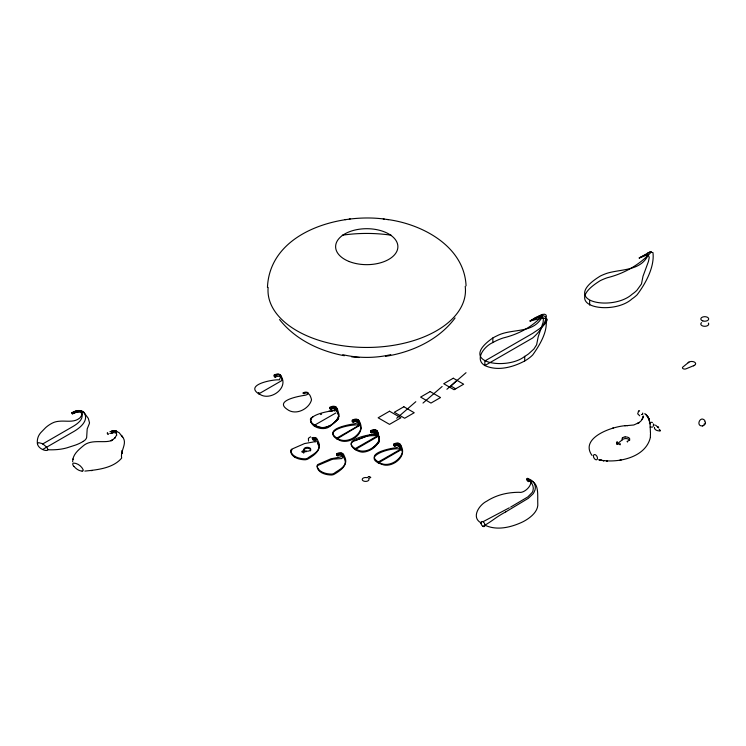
<?xml version="1.0" encoding="UTF-8"?>
<svg xmlns="http://www.w3.org/2000/svg" width="746" height="746" viewBox="0 0 746 746"><rect width="100%" height="100%" fill="white"/><g stroke="black" fill="none" stroke-linecap="round" stroke-linejoin="round"><path stroke-width="1.12" d="M334.646 408.482L334.861 409.545A3.404 1.595 4 0 1 334.422 410.067L333.816 410.393A6.416 2.564 -0.9 0 1 330.916 411.102C323.745 411.867 301.002 417.48 314.989 425.388C322.748 431.225 336.623 424.511 338.609 415.55A6.416 1.986 64.2 0 0 337.789 412.697L337.406 411.792A3.432 0.718 65.7 0 0 336.754 410.514L334.562 408.183M369.643 434.694L370.921 434.638A6.546 2.62 -0.9 0 0 374.483 433.874A4.028 1.884 4 0 0 375.042 433.566A3.432 1.604 4 0 0 375.546 432.913L374.921 431.486L375.518 433.016A3.404 1.595 4 0 1 375.079 433.538L374.464 433.864A6.416 2.564 -0.9 0 1 371.564 434.573C364.757 435.44 341.509 440.578 355.637 448.859C364.197 454.985 376.441 447.544 379.322 439.487A6.546 2.033 64.2 0 0 378.446 436.168L378.063 435.263M338.721 416.939L338.675 416.016A6.546 2.033 64.2 0 0 337.798 412.697A4.028 0.839 65.7 0 0 337.434 411.857L338.824 414.189L338.759 416.548M650.353 437.156L650.447 433.958M379.369 440.448L379.266 439.012A6.416 1.986 64.2 0 0 378.446 436.158A4.028 0.839 65.7 0 0 378.091 435.328A3.432 0.718 65.7 0 0 377.411 433.986L376.115 432.176A9.586 5.53 -60 0 0 371.778 432.866L370.585 432.176L370.585 430.796A11.274 6.509 -60 0 1 375.676 429.985L376.711 431.188A7.581 4.644 -9.4 0 1 377.084 432.521L375.844 435.561L367.871 435.832L356.42 440.047M650.353 437.473C645.635 457.923 617.184 463.518 599.495 459.937L600.213 460.058L598.525 459.797M650.465 433.212L650.027 423.336L648.022 417.098C650.055 421.136 646.847 414.002 644.656 413.76M338.759 416.38L337.751 419.569L330.114 426.115M355.189 440.588C344.624 444.038 357.828 453.083 363.731 452.067C370.109 451.507 377.821 446.061 379.416 439.851M379.406 440.019L378.287 433.221A7.581 2.033 80.6 0 0 377.607 431.71L376.879 430.675A11.274 6.509 -60 0 0 371.778 431.486L370.585 430.796M73.005 413.564L72.203 413.75L71.933 412.529L73.005 413.564L78.19 411.307L81.846 411.419A14.398 7.124 71.7 0 1 84.736 413.526L88.308 418.375L89.492 422.702A3.562 2.76 89.7 0 1 89.231 423.896L87.189 428.931L86.667 437.398A12.095 7.087 1 0 1 84.82 440.271L83.291 441.38M72.632 461.727L72.959 458.976L72.866 459.452C73.854 453.643 78.75 449.633 83.02 446.061C90.975 438.62 104.505 443.59 111.639 440.466L110.986 440.765L112.459 439.981L112.049 440.243M37.421 443.693L38.596 442.63L41.711 443.46A16.114 9.306 60 0 1 43.622 444.56C55.381 453.894 38.559 451.116 37.421 443.693A42.261 24.394 0 0 1 37.813 438.023A32.563 18.799 0 0 1 40.788 432.643L45.609 427.682A39.855 23.163 0.5 0 1 51.94 423.28L53.861 422.395A12.095 6.845 -0.7 0 1 58.794 421.303C65.611 420.418 73.686 422.973 79.458 418.245A3.562 0.914 -40.7 0 0 80.326 417.406L82.163 414.459L82.125 412.025A14.398 5.464 -15.4 0 0 80.363 410.561L76.922 410.58L71.812 412.874M116.656 435.198L116.357 433.006M643.201 416.8C643.015 418.469 643.108 415.158 643.565 416.79L643.127 416.054M704.895 420.623C700.28 414.869 695.3 426.6 702.639 425.929M116.684 434.983L114.725 438.107L115.108 437.697M107.154 433.034L107.928 434.368M627.722 425.612L626.836 425.63L633.792 424.987L638.968 422.656L637.392 423.625C641.271 421.136 641.448 420.837 643.108 417.219M108.282 434.153L107.527 432.839M642.903 417.816L642.064 419.476L642.399 418.907M642.642 414.105L642.763 413.032M314.775 438.984L315.269 440.69A3.432 1.604 4 0 1 314.756 441.343A4.028 1.884 4 0 1 314.187 441.641A6.416 2.564 -0.9 0 1 311.278 442.35L304.545 443.572L291.555 449.251A5.828 3.366 0 0 0 290.716 450.575C291.574 456.757 299.659 458.846 305.067 458.865A5.828 3.366 0 0 0 307.361 458.38C311.203 455.209 318.766 452.449 318.98 446.789A6.416 1.986 64.2 0 0 318.16 443.935A4.028 0.839 65.7 0 0 317.805 443.105A3.432 0.718 65.7 0 0 317.125 441.763L314.635 439.263A9.586 5.53 -60 0 0 312.9 439.058M315.157 438.228L315.399 437.762L316.593 438.452L317.33 439.487A7.581 2.033 80.6 0 1 318.01 440.998C322.897 449.624 313.861 455.638 307.361 459.294A5.828 3.366 0 0 1 305.067 459.778C299.659 459.769 291.574 457.68 290.716 451.489A5.828 3.366 0 0 1 291.164 450.584M334.6 407.353L335.029 406.514L336.959 408.239A7.581 2.033 80.6 0 1 337.64 409.75L338.824 414.189L337.462 413.405M335.458 408.705L336.222 407.204A11.274 6.509 -60 0 0 331.131 408.015L329.937 407.325L329.937 408.705L331.131 409.395A9.586 5.53 -60 0 1 335.458 408.705L336.856 410.701M375.247 430.824L375.676 429.985M376.879 430.675L376.115 432.176L377.513 434.172M653.757 425.668L653.906 424.558M705.25 423.709L705.306 423.597A1.278 0.55 -88.9 0 0 705.464 423.252L705.427 422.199M312.994 416.874C308.163 418.245 310.923 423.523 314.197 424.931L314.588 426.078L314.989 425.388C319.232 427.318 324.762 429.081 328.939 426.078M310.774 419.327C309.693 427.383 324.463 431.524 330.021 426.18M84.867 471.08C97.409 469.859 113.178 468.236 121.654 458.091C120.059 450.565 128.153 443.171 122.223 436.541L122.736 437.315L119.146 432.699L115.453 430.946L116.758 431.384L116.18 431.179M338.078 419.177L338.647 418.245A3.021 1.744 0 0 0 338.712 417.956M378.726 442.648L379.294 441.716A3.021 1.744 0 0 0 379.369 441.427M455.079 317.983C438.713 339.952 412.072 352.14 385.533 356.346M638.613 411.242L637.662 413.788L639.751 415.82M649.374 423.103L650.764 422.264L652.433 422.441M337.742 419.588L331.215 425.267M378.39 443.059L370.771 449.586M654.475 427.756L654.494 427.738A1.604 0.923 0 0 0 654.419 428.101M314.989 426.311L315.614 425.668M114.791 438.042L111.741 440.457L112.73 439.804L112.329 440.075M456.953 380.339L450.892 386.046L455.675 388.806M396.695 418.254L415.82 401.693M422.991 403.073L442.126 386.503M446.91 389.263L466.036 372.702M638.576 411.27L639.564 410.757M629.661 440.466A3.944 2.275 -0.8 0 0 626.351 438.592A3.944 2.275 -0.8 0 0 622.211 439.888L618.285 443.031M688.912 362.118L683.103 366.855A2.257 1.305 0 0 0 682.972 368.617A2.257 1.305 0 0 0 686.003 368.832L694.489 365.344M638.334 411.475L638.818 411.074M291.555 450.174L292.05 449.773M311.166 418.916L311.669 418.525M616.7 444.252A2.257 1.268 1.8 0 1 617.166 443.889L617.669 443.497M639.303 422.404L638.856 422.74M704.233 425.22L702.573 425.947M336.008 412.892L314.588 425.164L314.588 426.078M530.126 320.966L537.605 317.32L541.801 316.761L541.792 317.684C532.308 334.133 511.635 328.1 497.125 335.756A50.374 29.085 0 0 0 492.836 337.966C456.067 363.414 507.411 370.585 524.718 356.374A50.374 29.085 0 0 0 528.55 353.893L533.894 349.035L536.607 344.801L538.202 336.81L543.153 322.216L543.414 318.617L542.883 317.432L541.158 316.397L539.731 316.5L530.126 320.966L535.339 317.665L542.473 314.42L544.589 314.234L545.858 314.831L546.398 316.09C545.112 324.715 539.144 332.362 532.691 337.966L484.863 365.577C473.906 359.078 484.723 345.985 492.836 342.563A48.751 28.143 0 0 1 503.298 337.938C518.097 334.339 532.896 326.841 542.687 315.138L540.449 315.409L530.126 320.966C535.497 319.941 541.298 317.143 546.771 318.878L547.303 319.708C545.093 326.142 537.969 329.555 532.691 333.35L484.863 360.961L484.863 365.577C497.666 371.452 512.856 367.293 524.718 360.971A48.751 28.143 0 0 0 532.728 354.937C540.076 344.512 549.448 329.34 545.223 316.602L543.536 315.782L541.12 315.8L533.875 318.803M42.662 443.982L72.213 426.917C76.969 424.222 84.988 418.888 81.1 412.538A19.154 11.059 -60 0 0 72.409 413.909L72.409 412.529A20.841 12.039 -60 0 1 83.841 412.202C89.874 420.828 78.964 428.791 72.213 432.419L42.662 449.484M302.13 451.349L304.265 450.118A3.385 1.949 0 0 1 306.811 447.348A3.385 1.949 0 0 1 310.662 449.568A3.385 1.949 0 0 1 305.86 451.041L303.725 452.262L302.13 451.349L302.13 452.262M302.848 451.852L304.265 451.041A3.385 1.949 0 0 1 307.175 448.243A3.385 1.949 0 0 1 310.476 450.892M639.201 257.995L647.155 254.871L648.395 255.225L649.244 257.519L648.47 261.408L642.996 276.3L641.476 283.965L636.879 290.343A48.546 28.031 0 0 1 632.114 294.232C612.904 311.744 557.775 301.916 600.465 275.964A48.546 28.031 0 0 1 607.197 273.213C621.418 268.933 640.115 271.106 648.004 255.514L646.819 254.675L645.122 255.085L639.201 257.995L649.673 252.055L651.491 251.756C640.04 264.569 624.122 273.605 607.403 277.699A50.915 29.402 0 0 0 600.241 280.673C558.027 306.597 612.811 316.211 631.927 298.969A50.915 29.402 0 0 0 637.075 294.829C645.672 283.517 654.727 266.807 652.964 252.605L649.85 252.148L647.323 253.304M355.245 448.635L376.665 436.363L377.317 434.722L375.518 431.831A9.586 5.53 -60 0 0 371.182 432.521M355.245 449.549L378.157 436.317L378.175 435.347A12.607 7.283 -60 0 0 376.982 431.132L376.282 430.33A11.274 6.509 -60 0 0 371.182 431.141M378.362 461.979L399.781 449.707L400.434 448.076L398.634 445.175A9.586 5.53 -60 0 0 394.298 445.866M378.362 462.893L401.273 449.67L401.292 448.691A12.607 7.283 -60 0 0 400.098 444.476L399.39 443.674A11.274 6.509 -60 0 0 394.298 444.485M510.646 507.093L527.814 496.939L532.206 492.463A5.119 2.956 -60 0 0 532.989 490.654C534.239 486.467 531.786 481.935 528.028 479.967M509.304 507.812L482.979 521.743M505.751 511.887L528.317 498.319L533.101 493.796A7.432 4.234 -59.4 0 0 534.22 491.81C537.223 486.644 533.94 480.256 528.327 478.857M652.61 427.066L650.139 427.094M355.068 440.644L366.491 436.186M109.904 431.692L113.914 430.787L116.096 431.151M320.566 414.59L321.601 414.179M109.839 433.519L113.215 432.587L116.171 432.839M627.069 441.306L627.489 442.033M626.799 425.63C613.594 425.826 578.952 437.52 592.044 455.48M612.653 428.12L613.454 427.878M367.191 435.99L368.822 435.664A3.021 1.744 0 0 1 369.382 435.617M111.518 432.913L112.441 432.699M659.968 430.899L659.557 430.936A5.203 3.003 0 0 1 654.522 428.092M384.199 219.054C338.852 212.955 269.847 232.351 267.45 287.369M310.597 436.811L308.415 438.294L308.527 441.11M345.053 219.632L346.209 219.473M349.287 219.054L350.219 218.932M90.993 470.633L92.401 470.474M113.905 430.787L113.122 430.862L115.425 430.946L111.602 431.151L115.36 430.936L113.178 430.852L114.688 430.806M82.097 471.192L82.619 471.071A2.704 1.567 60 0 0 83.095 470.614L83.207 470.26A1.389 0.802 60 0 0 83.188 469.821C81.594 466.194 77.565 463.126 73.528 463.079A3.758 2.173 60 0 0 73.136 463.247L72.754 463.798A1.389 0.802 60 0 0 72.744 464.226L72.912 464.879A2.742 1.585 60 0 0 73.322 465.7L73.845 466.436M625.092 436.932L624.822 436.96A3.944 2.182 0.7 0 0 622.351 437.967M624.85 425.742L625.428 425.705M526.779 479.165C536.85 480.396 525.566 493.88 519.057 492.285C510.199 492.332 501.275 493.852 493.218 497.638A50.476 29.141 0 0 0 486.84 501.135C479.324 504.734 470.829 517.23 480.956 522.862M328.762 411.233L330.217 411.167A6.546 2.62 -0.9 0 0 333.826 410.403A4.028 1.884 4 0 0 334.385 410.095A3.432 1.604 4 0 0 334.898 409.442L334.59 408.398M529.287 480.62C539.619 481.785 537.4 495.596 537.773 503.093C538.509 509.509 533.614 514.712 528.811 518.19A50.476 29.141 0 0 1 522.769 521.874C511.346 527.282 497.125 530.891 485.124 525.268M359.115 357.52L351.618 356.84M387.267 219.473C422.18 224.005 464.357 246.329 466.064 285.849M383.257 218.932L388.433 219.632M344.354 355.739C319.708 351.133 295.313 339.57 279.554 319.549M115.938 432.792L116.432 432.969M393.702 445.521A9.586 5.53 -60 0 1 398.028 444.83L398.625 446.36A3.404 1.595 4 0 1 398.196 446.882L397.581 447.218A6.416 2.564 -0.9 0 1 394.681 447.917C388.088 448.822 364.524 453.885 378.754 462.203C387.295 468.218 400.052 461.075 402.374 452.365A6.416 1.986 64.2 0 0 401.562 449.512L401.171 448.607A3.404 0.709 65.7 0 0 400.63 447.516L399.231 445.521A9.586 5.53 -60 0 0 394.895 446.211L393.702 445.521L393.702 444.14A11.274 6.509 -60 0 1 398.793 443.329L399.828 444.532A7.581 4.644 -9.4 0 1 400.201 445.866L398.961 448.905C389.058 447.609 358.677 457.615 384.078 465.01C393.301 466.884 406.719 456.58 401.404 446.565A7.581 2.033 80.6 0 0 400.723 445.054L399.996 444.019A11.274 6.509 -60 0 0 394.895 444.83L393.702 444.14M655.548 425.145L658.755 427.952M704.625 421.537L705.38 422.096M307.165 392.368L309.758 395.054A3.404 0.709 65.7 0 1 310.308 396.145L310.69 397.049A6.416 1.986 64.2 0 1 311.511 399.903C309.086 408.985 295.658 415.998 287.089 409.284C274.603 400.835 297.617 396.434 303.808 395.455A6.416 2.564 -0.9 0 0 306.718 394.755L307.324 394.42A3.404 1.595 4 0 0 307.762 393.897L307.165 392.368A9.586 5.53 -60 0 0 302.829 393.058L304.032 393.748A9.586 5.53 -60 0 1 308.359 393.058M274.136 375.117L275.33 375.807A11.274 6.509 -60 0 1 280.431 374.986L281.158 376.021A7.581 2.033 80.6 0 1 281.839 377.532C287.555 389.002 270.285 400.695 260.326 394.597A9.521 5.492 0 0 1 257.529 392.983C245.975 384.162 274.09 379.164 279.396 379.873L280.636 376.833A7.581 4.644 -9.4 0 0 280.263 375.508L279.228 374.296A11.274 6.509 -60 0 0 274.136 375.117L274.136 376.497L275.33 377.187A9.586 5.53 -60 0 1 279.666 376.488M352.252 420.212L353.445 420.903A11.274 6.509 -60 0 1 358.546 420.091L359.274 421.126A7.581 2.033 80.6 0 1 359.954 422.637C365.671 434.107 348.401 445.791 338.442 439.692A9.521 5.492 0 0 1 335.644 438.079C324.09 429.258 352.205 424.26 357.511 424.978L358.751 421.938A7.581 4.644 -9.4 0 0 358.378 420.604L357.343 419.401A11.274 6.509 -60 0 0 352.252 420.212L352.252 421.593L353.445 422.283A9.586 5.53 -60 0 1 357.782 421.593L359.18 423.588A3.404 0.709 65.7 0 1 359.731 424.679L360.104 425.574A6.416 1.986 64.2 0 1 360.933 428.428C358.509 437.52 345.081 444.523 336.511 437.818C324.025 429.36 347.03 424.968 353.231 423.989A6.416 2.564 -0.9 0 0 356.14 423.28L356.747 422.954A3.404 1.595 4 0 0 357.185 422.432L356.579 420.903A9.586 5.53 -60 0 0 352.252 421.593M258.396 392.713L259.198 393.179M336.67 453.801L337.873 454.491A11.274 6.509 -60 0 1 342.964 453.671L343.701 454.706A7.581 2.033 80.6 0 1 344.372 456.216C349.249 464.833 340.241 470.866 333.732 474.521A5.828 3.366 0 0 1 331.438 475.006C326.03 474.997 317.936 472.908 317.087 466.716A5.828 3.366 0 0 1 317.927 465.392L332.585 459.191L341.929 458.557L343.169 455.526A7.581 4.644 -9.4 0 0 342.796 454.193L341.771 452.981A11.274 6.509 -60 0 0 336.67 453.801L336.67 455.181L337.873 455.871A9.586 5.53 -60 0 1 342.2 455.181L343.598 457.167A3.404 0.709 65.7 0 1 344.148 458.258L344.531 459.163A6.416 1.986 64.2 0 1 345.351 462.016C345.128 467.677 337.574 470.437 333.732 473.598A5.828 3.366 0 0 1 331.438 474.083C326.03 474.074 317.936 471.985 317.087 465.793A5.828 3.366 0 0 1 317.927 464.478L330.907 458.799L337.649 457.568A6.416 2.564 -0.9 0 0 340.558 456.869L341.164 456.543A3.404 1.595 4 0 0 341.603 456.02L341.006 454.482A9.586 5.53 -60 0 0 336.67 455.181M318.057 444.775L319.195 445.437L317.805 443.105M653.132 423.933L653.738 424.297M121.384 435.366L121.952 436.158L121.561 435.599M378.091 435.328L379.481 437.66M648.88 418.888L648.358 417.713L649.43 420.52M649.057 419.345L648.666 418.366L649.207 419.774M375.042 433.566L375.844 435.561M334.385 410.095L334.842 411.214M314.756 441.343L315.11 442.21M313.702 424.567L314.197 425.854M336.67 411.26L334.861 408.36A9.586 5.53 -60 0 0 330.534 409.05L330.534 407.67A11.274 6.509 -60 0 1 335.625 406.859L336.325 407.67A12.607 7.283 -60 0 1 337.472 410.962M622.211 438.107L622.211 439.888M620.066 443.917L620.066 444.886M617.156 441.949L617.156 443.898M589.657 300.479L589.657 305.077M524.718 356.374L524.718 360.971M492.836 337.966L492.836 342.563M394.895 444.83L394.895 446.211M378.754 462.203L378.754 463.126M377.961 461.746L377.961 462.669M371.778 431.486L371.778 432.866M355.637 448.859L355.637 449.782M354.844 448.402L354.844 449.325M353.445 420.903L353.445 422.283M337.873 454.491L337.873 455.871M331.131 408.015L331.131 409.395M305.86 451.041L305.86 451.955M304.265 450.118L304.265 451.041M303.725 452.262L303.725 453.186M294.959 456.412L294.959 457.326M275.33 375.807L275.33 377.187M274.733 376.842L274.733 375.462A11.274 6.509 -60 0 1 279.834 374.641L280.533 375.452A12.607 7.283 -60 0 1 281.727 379.658L281.708 380.637L258.797 393.869L258.797 392.946M312.164 437.753A11.274 6.509 -60 0 1 315.399 437.762L316.425 438.965A7.581 4.644 -9.4 0 1 316.584 439.291M313.217 439.907A9.586 5.53 -60 0 1 315.828 439.954L316.593 438.452A11.274 6.509 -60 0 0 313.367 438.443A2.686 1.548 -60 0 1 313.255 439.795M312.248 437.753A2.583 1.119 9.6 0 1 313.404 438.443M313.012 439.692A2.77 1.166 10.4 0 1 313.264 439.907M312.201 438.005A2.686 1.548 -60 0 1 312.201 438.275M329.937 408.705A9.586 5.53 -60 0 1 334.04 407.941M329.937 407.325A11.274 6.509 -60 0 1 335.029 406.514L336.054 407.717A7.581 4.644 -9.4 0 1 336.325 408.37M370.585 432.176A9.586 5.53 -60 0 1 373.438 431.263M708.346 323.074A3.944 2.275 0 0 1 706.966 325.909A3.944 2.275 0 0 1 701.902 325.592A3.944 2.275 0 0 1 701.594 322.654M82.041 471.024A12.673 7.32 60 0 1 73.91 466.334M47.903 449.745A42.261 24.404 0 0 0 57.731 449.521A32.563 18.799 0 0 0 67.047 447.805L75.644 445.026A39.855 22.79 -0.3 0 0 83.282 441.371M704.196 424.194A2.592 2.107 58.7 0 1 703.87 424.204M705.278 423.887A2.397 1.417 61.3 0 1 704.41 424.11M688.148 362.743A3.944 2.275 0 0 1 694.489 362.118A3.944 2.275 0 0 1 693.426 365.782M641.821 414.506A1.968 1.595 58.7 0 1 641.439 414.506M642.632 414.272A1.818 1.072 61.3 0 1 641.98 414.45M620.085 443.926A2.257 1.259 2.8 0 1 617.054 443.637A2.257 1.259 2.8 0 1 617.138 441.94M625.101 436.96A3.944 2.191 0.9 0 1 628.365 437.51M628.57 437.566A3.944 2.257 0.5 0 1 629.652 439.553M629.568 439.767A3.944 2.238 2 0 1 627.722 441.082M653.776 425.798A1.818 1.072 61.3 0 1 653.123 425.975M659.184 429.332A8.085 4.672 0 0 1 660.079 430.218M659.865 430.311A1.93 1.119 0 0 1 660.173 430.89M482.979 526.359A129.189 74.581 -60 0 0 494.216 519.076A101.083 58.356 -60 0 1 505.751 511.896M390.745 354.639A62.739 36.218 0 0 1 342.787 354.658M465.224 286.38A98.742 57.004 0 0 1 367.619 347.45A98.742 57.004 0 0 1 268.14 287.397M342.321 235.204A98.742 57.004 0 0 1 391.156 235.204M77.164 411.009C78.377 414.03 78.517 409.517 77.164 410.962M359.842 425.239L336.912 438.965L336.912 438.051L358.332 425.78L358.985 424.138L357.185 421.248A9.586 5.53 -60 0 0 352.849 421.938L352.849 420.558A11.274 6.509 -60 0 1 357.949 419.746L358.649 420.558A12.607 7.283 -60 0 1 359.842 424.763L359.842 425.239M643.276 416.054L643.276 416.054M121.999 452.803L121.943 453.549L121.999 452.831M122.185 450.687L122.102 451.414L122.185 450.677M389.515 411.223L378.138 417.797L389.515 424.371L400.9 417.797L389.515 411.223M403.866 406.756L394.298 412.277L404.658 418.254L414.226 412.734L403.866 406.756M430.172 391.566L420.604 397.086L430.964 403.073L440.532 397.553L430.172 391.566M453.288 378.222L443.721 383.742L454.081 389.729L463.648 384.199L453.288 378.222M369.195 476.47L367.06 477.701A3.385 1.949 0 0 0 362.258 479.174A3.385 1.949 0 0 0 366.109 481.394A3.385 1.949 0 0 0 368.655 478.624L370.79 477.393L369.195 476.47M620.896 460.04L620.029 460.217L620.896 460.04M113.215 432.587L112.366 432.717L113.168 432.587M113.951 430.787L113.159 430.852L113.97 430.787M607.319 461.159L606.423 461.093L607.328 461.168M603.747 460.767L602.889 460.627L603.756 460.786M601.108 460.245L600.288 460.105L601.108 460.245M601.994 460.45L601.192 460.291L602.031 460.469M645.607 414.366L646.101 414.739L645.607 414.366M657.823 426.815L658.261 427.299L657.823 426.815M646.679 415.289L648.582 418.189L646.679 415.289M650.083 423.756L649.962 422.917L650.083 423.756M702.779 320.92A3.944 2.275 0 0 0 708.7 318.952A3.944 2.275 0 0 0 702.779 316.975A3.944 2.275 0 0 0 702.779 320.92M593.48 456.58A2.863 1.688 61 0 0 596.819 459.695A2.863 1.688 61 0 0 596.091 455.256A2.863 1.688 61 0 0 593.48 456.58M526.807 479.613A1.781 1.026 60 0 0 528.905 481.524A1.781 1.026 60 0 0 528.382 478.773A1.781 1.026 60 0 0 526.807 479.613M481.011 523.356A2.825 1.632 60 0 0 484.285 526.555A2.825 1.632 60 0 0 483.632 522.247A2.825 1.632 60 0 0 481.011 523.356M349.287 261.566A31.136 17.979 0 0 0 397.805 247.961A31.136 17.979 0 0 0 353.128 230.514A31.136 17.979 0 0 0 349.287 261.566"/></g></svg>
